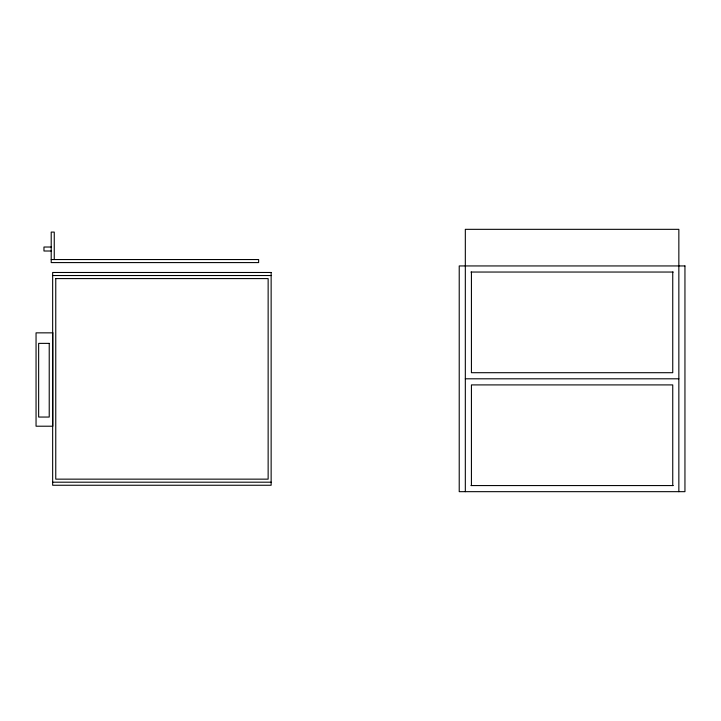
<?xml version="1.0" encoding="UTF-8"?>
<svg xmlns="http://www.w3.org/2000/svg" width="721" height="721" viewBox="0 0 721 721"><rect width="100%" height="100%" fill="white"/><g stroke="black" fill="none" stroke-linecap="round" stroke-linejoin="round"><path stroke-width="1.08" d="M51.209 247.024L43.963 247.024L43.963 251.007L51.209 251.007M51.209 259.542L258.632 259.542L258.632 262.588L51.209 262.588L51.209 232.09L54.255 232.09L54.255 259.542M470.939 272.042L673.234 272.042M52.66 275.53L271.141 275.53M55.706 278.585L268.14 278.585L268.14 479.15L55.76 479.15L55.76 278.585M465.324 378.804L678.849 378.804M52.66 482.196L271.141 482.196M470.939 485.566L673.234 485.566M678.849 491.668L678.849 229.332L465.324 229.332L465.324 491.668M672.747 272.042L672.747 372.703L471.426 372.703L471.426 272.042M672.747 485.566L672.747 384.906L471.426 384.906L471.426 485.566M684.95 265.941L459.223 265.941L459.223 491.668L684.95 491.668L684.95 265.941M271.141 272.484L52.66 272.484L52.66 485.251L271.141 485.251L271.141 272.484M52.804 332.85L36.05 332.85L36.05 426.21L52.804 426.21L52.804 332.85M49.226 343.376L38.646 343.376L38.646 417.053L49.226 417.053L49.226 343.376"/></g></svg>
